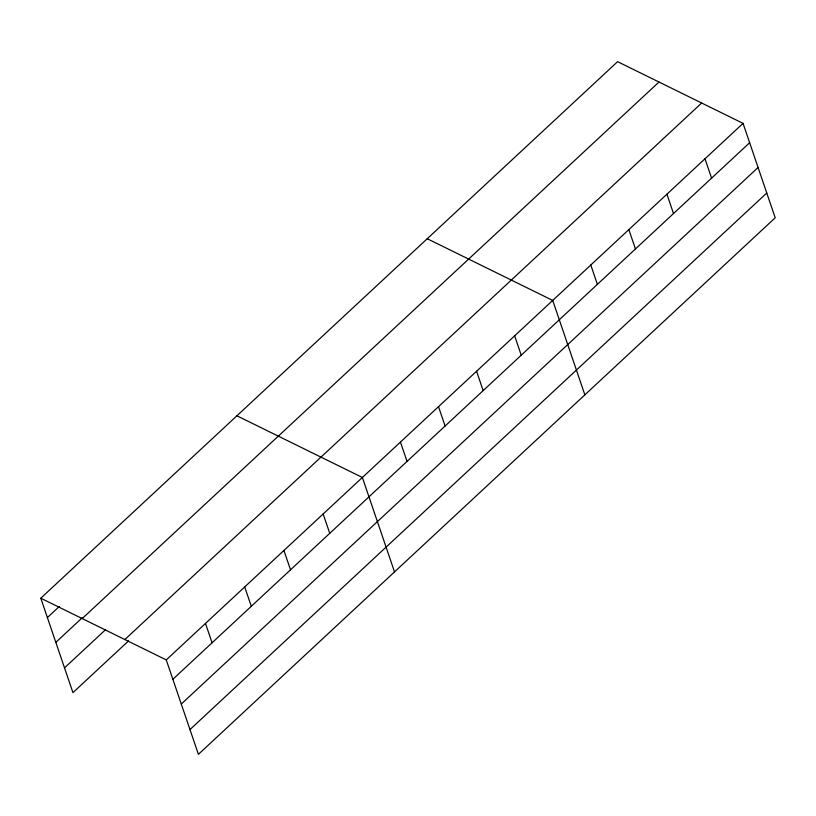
<?xml version="1.0" encoding="UTF-8"?>
<svg xmlns="http://www.w3.org/2000/svg" width="816" height="816" viewBox="0 0 816 816"><rect width="100%" height="100%" fill="white"/><g stroke="black" fill="none" stroke-linecap="round" stroke-linejoin="round"><path stroke-width="1.22" d="M40.8 598.21L617.59 61.669L743.06 123.369L775.2 217.79L198.41 754.331L166.26 659.909L40.8 598.21L72.94 692.631L128.581 640.876M47.389 617.569L59.252 606.543M55.825 642.345L82.273 617.732M82.202 618.569L658.991 82.028M64.515 667.865L105.56 629.677M124.858 639.55L701.658 103.01M166.26 659.909L743.06 123.369M172.849 679.269L749.649 142.718M181.285 704.045L758.074 167.494M189.975 729.565L766.765 193.015M427.247 238.731L552.718 300.431L584.858 394.852M236.905 415.783L362.375 477.482L394.516 571.904M704.983 158.773L711.583 178.133M666.917 194.188L673.506 213.547M628.85 229.602L635.44 248.962M590.784 265.016L597.373 284.376M514.651 335.835L521.24 355.195M476.575 371.249L483.164 390.609M438.508 406.664L445.097 426.023M400.442 442.078L407.031 461.428M323.146 513.968L329.746 533.327M283.927 550.453L290.516 569.813M244.708 586.939L251.297 606.298M205.489 623.424L212.078 642.784"/></g></svg>
